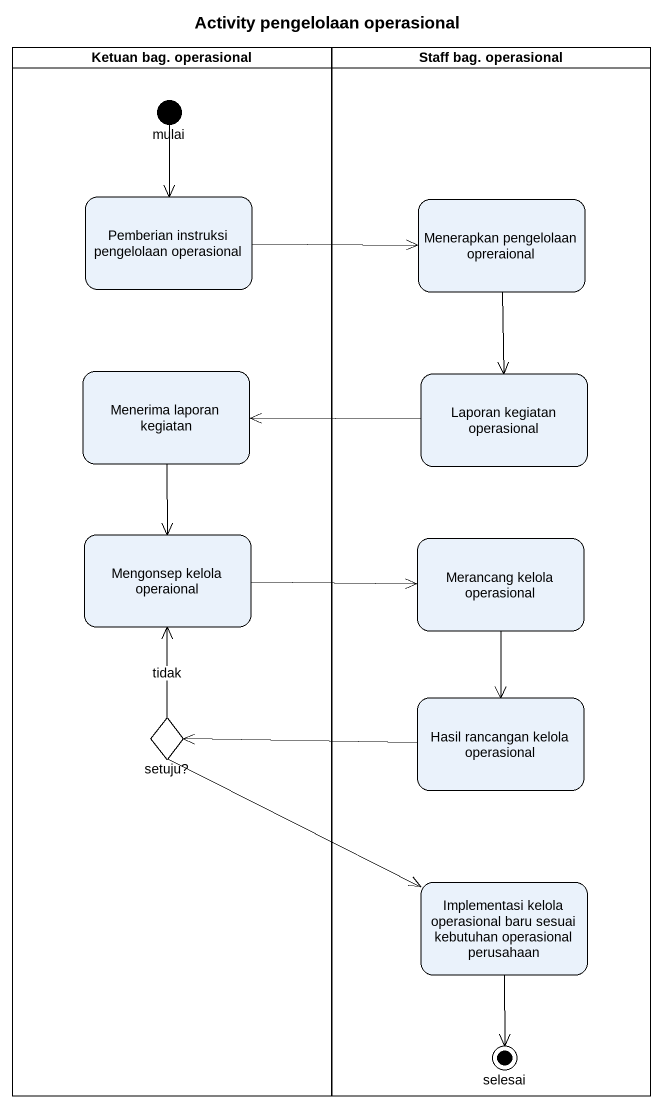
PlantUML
@startuml
title Activity pengelolaan operasional
hide empty description
state "Ketuan bag. operasional" as Ketuan_bag_operasional <<partition>> {
  state mulai <<start>>
  state "Pemberian instruksi pengelolaan operasional" as Pemberian_instruksi
  state "Menerima laporan kegiatan" as Menerima_laporan_kegiatan
  state "Mengonsep kelola operaional" as Mengonsep_kelola_operaional
  state "setuju?" as setuju <<choice>>
}
state "Staff bag. operasional" as Staff_bag_operasional <<partition>> {
  state "Menerapkan pengelolaan opreraional" as Menerapkan_pengelolaan
  state "Laporan kegiatan operasional" as Laporan_kegiatan_operasional
  state "Merancang kelola operasional" as Merancang_kelola_operasional
  state "Hasil rancangan kelola operasional" as Hasil_rancangan_kelola
  state "Implementasi kelola operasional baru sesuai kebutuhan operasional perusahaan" as Implementasi_kelola
  state selesai <<end>>
}
mulai --> Pemberian_instruksi
Pemberian_instruksi -right-> Menerapkan_pengelolaan
Menerapkan_pengelolaan --> Laporan_kegiatan_operasional
Menerima_laporan_kegiatan --> Mengonsep_kelola_operaional
Laporan_kegiatan_operasional -left-> Menerima_laporan_kegiatan
Mengonsep_kelola_operaional -right-> Merancang_kelola_operasional
Merancang_kelola_operasional --> Hasil_rancangan_kelola
Hasil_rancangan_kelola -left-> setuju
setuju -up-> Mengonsep_kelola_operaional : tidak
setuju -right-> Implementasi_kelola
Implementasi_kelola --> selesai
@enduml
